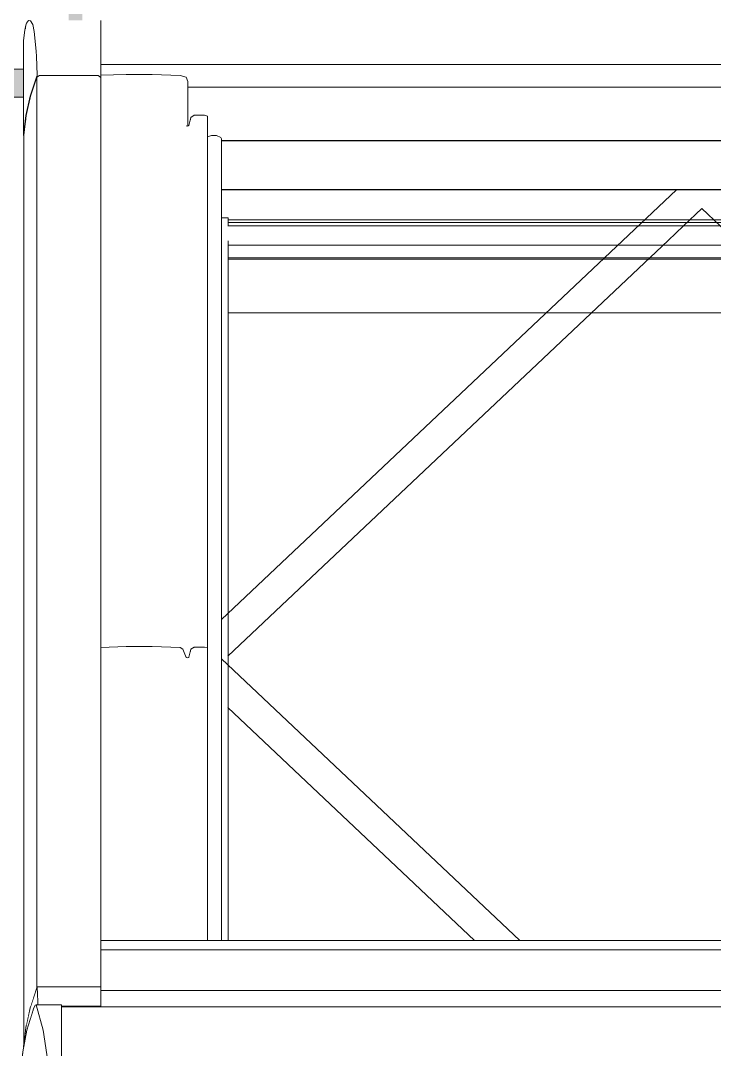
# Model space of a CAD drawing. Header units: metres. Extents: x -208 to 1512, y -277 to 123.
# Drawn here: x 829.926 to 830.362, y -3.63 to -2.984 of the extents above; entities that cross this region are included whole.
import ezdxf

# ---------------------------------------------------------------- set-up
doc = ezdxf.new("R2010")
doc.units = ezdxf.units.M
doc.header["$MEASUREMENT"] = 0
doc.linetypes.add('Wipeout_Contour', pattern=[1, 0, -1])
doc.layers.add('325 Dachfenster', color=7, linetype='Continuous')
doc.layers.add('918 Lageplan Beschriftung.x', color=7, linetype='Continuous')

# ---------------------------------------------------------------- blocks, each defined once
blk = doc.blocks.new('VELUX SlopeRoofBundle[41]_5', base_point=(825.25728, 0))
at = {"color": 254, "linetype": 'Wipeout_Contour', "lineweight": 0, "ltscale": 6642.876254}
blk.add_wipeout([(829.96487, -2.95926), (829.96525, -2.98422), (829.97693, -2.98422), (829.97693, -3.01187), (830.73133, -3.01187), (830.73133, -2.98422), (830.74301, -2.98422), (830.74339, -2.95926)], dxfattribs=at).dxf.layer = '325 Dachfenster'
at = {"color": 254, "linetype": 'Wipeout_Contour', "lineweight": 0, "ltscale": 3319.707642}
blk.add_wipeout([(829.92843, -3.01484), (829.91413, -3.01484), (829.91413, -3.01541), (829.92843, -3.01541)], dxfattribs=at).dxf.layer = '325 Dachfenster'
at = {"color": 254, "linetype": 'Wipeout_Contour', "lineweight": 0, "ltscale": 4978.605594}
blk.add_wipeout([(829.92843, -3.03252), (829.91413, -3.03252), (829.91413, -3.06787), (829.92863, -3.06787), (829.92863, -3.05641), (829.92843, -3.05626)], dxfattribs=at).dxf.layer = '325 Dachfenster'
at = {"color": 254, "linetype": 'Wipeout_Contour', "lineweight": 0, "ltscale": 6638.864115}
blk.add_wipeout([(830.05223, -3.05769), (830.05223, -3.56164), (830.05273, -3.56164), (830.05273, -3.0818), (830.05263, -3.08153), (830.05263, -3.05967), (830.05273, -3.05967), (830.05273, -3.05854)], dxfattribs=at).dxf.layer = '325 Dachfenster'
at = {"color": 254, "linetype": 'Wipeout_Contour', "lineweight": 0, "ltscale": 3319.709035}
blk.add_wipeout([(829.92863, -3.07367), (829.91413, -3.07367), (829.91413, -3.0917), (829.92863, -3.0917)], dxfattribs=at).dxf.layer = '325 Dachfenster'
at = {"color": 254, "linetype": 'Wipeout_Contour', "lineweight": 0, "ltscale": 3319.969172}
blk.add_wipeout([(829.97693, -3.37775), (829.97693, -3.56164), (829.99283, -3.56164), (829.99283, -3.37723)], dxfattribs=at).dxf.layer = '325 Dachfenster'
at = {"color": 254, "linetype": 'Wipeout_Contour', "lineweight": 0, "ltscale": 3320.139789}
blk.add_wipeout([(830.02663, -3.56164), (830.02843, -3.56164), (830.02843, -3.37886), (830.02663, -3.3778)], dxfattribs=at).dxf.layer = '325 Dachfenster'
at = {"color": 254, "linetype": 'Wipeout_Contour', "lineweight": 0, "ltscale": 12449.766849}
blk.add_wipeout([(829.91413, -3.01484), (829.92843, -3.01484), (829.92843, -2.99685), (829.9292, -2.99035), (829.92973, -2.98718), (829.93013, -2.98607), (829.93143, -2.98422), (829.95676, -2.98422), (829.95613, -2.95926), (829.95213, -2.95926), (829.95213, -2.96046), (829.9265, -2.96046), (829.9265, -2.95834), (829.9265, -2.95558), (829.91413, -2.95558)], dxfattribs=at).dxf.layer = '325 Dachfenster'
at = {"color": 254, "linetype": 'Wipeout_Contour', "lineweight": 0, "ltscale": 3319.708858}
blk.add_wipeout([(829.92863, -3.06787), (829.91413, -3.06787), (829.91413, -3.07367), (829.92863, -3.07367)], dxfattribs=at).dxf.layer = '325 Dachfenster'
at = {"color": 254, "linetype": 'Wipeout_Contour', "lineweight": 0, "ltscale": 8296.855886}
blk.add_wipeout([(829.91413, -3.70979), (829.92651, -3.70979), (829.92653, -3.66149), (829.92653, -3.64552), (829.92783, -3.63161), (829.92843, -3.62846), (829.92843, -3.62845), (829.92863, -3.62657), (829.92863, -3.0917), (829.91413, -3.0917)], dxfattribs=at).dxf.layer = '325 Dachfenster'
at = {"color": 254, "linetype": 'Wipeout_Contour', "lineweight": 0, "ltscale": 3320.147495}
blk.add_wipeout([(830.02843, -3.56164), (830.03043, -3.56164), (830.03043, -3.38402), (830.02843, -3.37886)], dxfattribs=at).dxf.layer = '325 Dachfenster'
at = {"color": 254, "linetype": 'Wipeout_Contour', "lineweight": 0, "ltscale": 3320.100973}
blk.add_wipeout([(830.00903, -3.56164), (830.02663, -3.56164), (830.02663, -3.3778), (830.00903, -3.37723)], dxfattribs=at).dxf.layer = '325 Dachfenster'
at = {"color": 254, "linetype": 'Wipeout_Contour', "lineweight": 0, "ltscale": 3320.153019}
blk.add_wipeout([(830.03043, -3.56164), (830.03123, -3.56164), (830.03123, -3.38423), (830.03043, -3.38402)], dxfattribs=at).dxf.layer = '325 Dachfenster'
at = {"color": 254, "linetype": 'Wipeout_Contour', "lineweight": 0, "ltscale": 4149.452786}
blk.add_wipeout([(829.92783, -3.63161), (829.92783, -3.78697), (829.92975, -3.77738), (829.93043, -3.77361), (829.93043, -3.61796)], dxfattribs=at).dxf.layer = '325 Dachfenster'
at = {"color": 254, "linetype": 'Wipeout_Contour', "lineweight": 0, "ltscale": 3320.03336}
blk.add_wipeout([(829.99283, -3.56164), (830.00903, -3.56164), (830.00903, -3.37723), (829.99283, -3.37723)], dxfattribs=at).dxf.layer = '325 Dachfenster'
at = {"color": 254, "linetype": 'Wipeout_Contour', "lineweight": 0, "ltscale": 3320.15622}
blk.add_wipeout([(830.03123, -3.56164), (830.03203, -3.56164), (830.03203, -3.38395), (830.03123, -3.38423)], dxfattribs=at).dxf.layer = '325 Dachfenster'
at = {"color": 254, "linetype": 'Wipeout_Contour', "lineweight": 0, "ltscale": 4149.478869}
blk.add_wipeout([(829.93453, -3.60447), (829.93043, -3.61796), (829.93043, -3.77361), (829.93342, -3.76324), (829.93453, -3.75858)], dxfattribs=at).dxf.layer = '325 Dachfenster'
at = {"color": 254, "linetype": 'Wipeout_Contour', "lineweight": 0, "ltscale": 3320.160494}
blk.add_wipeout([(830.03203, -3.56164), (830.03333, -3.56164), (830.03333, -3.37879), (830.03203, -3.38395)], dxfattribs=at).dxf.layer = '325 Dachfenster'
at = {"color": 254, "linetype": 'Wipeout_Contour', "lineweight": 0, "ltscale": 9960.150622}
blk.add_wipeout([(829.93453, -3.75858), (829.9353, -3.75667), (829.93738, -3.74981), (829.9387, -3.74323), (829.94244, -3.71311), (829.94452, -3.68525), (829.94495, -3.65986), (829.94367, -3.63738), (829.94078, -3.618), (829.93628, -3.60202), (829.93564, -3.6023), (829.93453, -3.60447)], dxfattribs=at).dxf.layer = '325 Dachfenster'
at = {"color": 254, "linetype": 'Wipeout_Contour', "lineweight": 0, "ltscale": 3319.750354}
blk.add_wipeout([(829.92843, -3.62845), (829.92843, -3.62846), (829.92973, -3.62164), (829.92973, -3.6162)], dxfattribs=at).dxf.layer = '325 Dachfenster'
at = {"color": 254, "linetype": 'Wipeout_Contour', "lineweight": 0, "ltscale": 3320.184561}
blk.add_wipeout([(830.04203, -3.37752), (830.03543, -3.37752), (830.03543, -3.56164), (830.04203, -3.56164)], dxfattribs=at).dxf.layer = '325 Dachfenster'
at = {"color": 254, "linetype": 'Wipeout_Contour', "lineweight": 0, "ltscale": 3319.52924}
blk.add_wipeout([(829.93628, -3.60202), (829.94078, -3.618), (829.95213, -3.618), (829.95213, -3.60202)], dxfattribs=at).dxf.layer = '325 Dachfenster'
at = {"color": 254, "linetype": 'Wipeout_Contour', "lineweight": 0, "ltscale": 4149.93697}
blk.add_wipeout([(829.92973, -3.6162), (829.92973, -3.62164), (829.93043, -3.61796), (829.93243, -3.61138), (829.93243, -3.60403)], dxfattribs=at).dxf.layer = '325 Dachfenster'
at = {"color": 254, "linetype": 'Wipeout_Contour', "lineweight": 0, "ltscale": 3320.167191}
blk.add_wipeout([(830.03333, -3.56164), (830.03543, -3.56164), (830.03543, -3.37752), (830.03333, -3.37879)], dxfattribs=at).dxf.layer = '325 Dachfenster'
at = {"color": 254, "linetype": 'Wipeout_Contour', "lineweight": 0, "ltscale": 3320.201572}
blk.add_wipeout([(830.04203, -3.56164), (830.04393, -3.56164), (830.04393, -3.37801), (830.04203, -3.37752)], dxfattribs=at).dxf.layer = '325 Dachfenster'
at = {"color": 254, "linetype": 'Wipeout_Contour', "lineweight": 0, "ltscale": 5808.81376}
blk.add_wipeout([(829.93243, -3.61138), (829.93453, -3.60447), (829.93564, -3.6023), (829.93628, -3.60202), (829.93643, -3.60202), (829.93643, -3.59208), (829.93243, -3.60403)], dxfattribs=at).dxf.layer = '325 Dachfenster'
at = {"color": 254, "linetype": 'Wipeout_Contour', "lineweight": 0, "ltscale": 3319.890018}
blk.add_wipeout([(829.95213, -3.60294), (829.95213, -3.60322), (829.97693, -3.60322), (829.97693, -3.60294)], dxfattribs=at).dxf.layer = '325 Dachfenster'
at = {"color": 254, "linetype": 'Wipeout_Contour', "lineweight": 0, "ltscale": 3319.566466}
blk.add_wipeout([(829.94078, -3.618), (829.94367, -3.63738), (829.95213, -3.63738), (829.95213, -3.618)], dxfattribs=at).dxf.layer = '325 Dachfenster'
at = {"color": 254, "linetype": 'Wipeout_Contour', "lineweight": 0, "ltscale": 4149.338439}
blk.add_wipeout([(829.92863, -3.05626), (829.92863, -3.62657), (829.92973, -3.6162), (829.92993, -3.6153), (829.92993, -3.04401)], dxfattribs=at).dxf.layer = '325 Dachfenster'
at = {"color": 254, "linetype": 'Wipeout_Contour', "lineweight": 0, "ltscale": 3320.143284}
blk.add_wipeout([(830.02843, -3.04514), (830.02843, -3.37886), (830.03043, -3.38402), (830.03043, -3.0503)], dxfattribs=at).dxf.layer = '325 Dachfenster'
at = {"color": 254, "linetype": 'Wipeout_Contour', "lineweight": 0, "ltscale": 3320.207604}
blk.add_wipeout([(830.04393, -3.05731), (830.04393, -3.56164), (830.04633, -3.56164), (830.04633, -3.05649)], dxfattribs=at).dxf.layer = '325 Dachfenster'
at = {"color": 254, "linetype": 'Wipeout_Contour', "lineweight": 0, "ltscale": 4979.574877}
blk.add_wipeout([(829.93643, -3.59208), (829.93643, -3.60202), (829.93733, -3.60202), (829.93733, -3.59999), (829.93697, -3.59082), (829.93688, -3.5909)], dxfattribs=at).dxf.layer = '325 Dachfenster'
at = {"color": 254, "linetype": 'Wipeout_Contour', "lineweight": 0, "ltscale": 3321.448875}
blk.add_wipeout([(830.75613, -3.61935), (829.95213, -3.61935), (829.95213, -3.64056), (830.75613, -3.64056)], dxfattribs=at).dxf.layer = '325 Dachfenster'
at = {"layer": '325 Dachfenster', "linetype": 'Continuous', "lineweight": 0, "flags": 128}
blk.add_lwpolyline([(829.92843, -3.62845), (829.92843, -3.62846)], dxfattribs=at)
at = {"color": 254, "linetype": 'Wipeout_Contour', "lineweight": 0, "ltscale": 4149.269093}
blk.add_wipeout([(829.93263, -3.03184), (829.92993, -3.04401), (829.92993, -3.6153), (829.93243, -3.60403), (829.93263, -3.60344)], dxfattribs=at).dxf.layer = '325 Dachfenster'
at = {"color": 254, "linetype": 'Wipeout_Contour', "lineweight": 0, "ltscale": 3320.096839}
blk.add_wipeout([(830.02663, -3.04408), (830.00903, -3.04351), (830.00903, -3.37723), (830.02663, -3.3778)], dxfattribs=at).dxf.layer = '325 Dachfenster'
at = {"color": 254, "linetype": 'Wipeout_Contour', "lineweight": 0, "ltscale": 3320.218674}
blk.add_wipeout([(830.04633, -3.05649), (830.04633, -3.56164), (830.04943, -3.56164), (830.04943, -3.05656)], dxfattribs=at).dxf.layer = '325 Dachfenster'
at = {"color": 254, "linetype": 'Wipeout_Contour', "lineweight": 0, "ltscale": 3319.850769}
blk.add_wipeout([(829.97693, -3.59082), (829.93697, -3.59082), (829.93733, -3.59999), (829.97693, -3.59999)], dxfattribs=at).dxf.layer = '325 Dachfenster'
at = {"color": 254, "linetype": 'Wipeout_Contour', "lineweight": 0, "ltscale": 3320.13565}
blk.add_wipeout([(830.02843, -3.04514), (830.02663, -3.04408), (830.02663, -3.3778), (830.02843, -3.37886)], dxfattribs=at).dxf.layer = '325 Dachfenster'
at = {"color": 254, "linetype": 'Wipeout_Contour', "lineweight": 0, "ltscale": 3320.197177}
blk.add_wipeout([(830.04203, -3.04383), (830.04203, -3.37752), (830.04393, -3.37801), (830.04393, -3.04433)], dxfattribs=at).dxf.layer = '325 Dachfenster'
at = {"color": 254, "linetype": 'Wipeout_Contour', "lineweight": 0, "ltscale": 3320.230489}
blk.add_wipeout([(830.04943, -3.05656), (830.04943, -3.56164), (830.05223, -3.56164), (830.05223, -3.05769)], dxfattribs=at).dxf.layer = '325 Dachfenster'
at = {"color": 254, "linetype": 'Wipeout_Contour', "lineweight": 0, "ltscale": 4980.034508}
blk.add_wipeout([(829.93733, -3.60202), (829.95213, -3.60202), (829.95213, -3.60294), (829.97693, -3.60294), (829.97693, -3.59999), (829.93733, -3.59999)], dxfattribs=at).dxf.layer = '325 Dachfenster'
at = {"color": 254, "linetype": 'Wipeout_Contour', "lineweight": 0, "ltscale": 4149.262169}
blk.add_wipeout([(829.93263, -3.03184), (829.93263, -3.60344), (829.93643, -3.59208), (829.93663, -3.59156), (829.93663, -3.01989)], dxfattribs=at).dxf.layer = '325 Dachfenster'
at = {"color": 254, "linetype": 'Wipeout_Contour', "lineweight": 0, "ltscale": 3320.152142}
blk.add_wipeout([(830.03123, -3.05055), (830.03123, -3.38423), (830.03203, -3.38395), (830.03203, -3.05027)], dxfattribs=at).dxf.layer = '325 Dachfenster'
at = {"color": 254, "linetype": 'Wipeout_Contour', "lineweight": 0, "ltscale": 3321.439766}
blk.add_wipeout([(830.05263, -3.07049), (830.65563, -3.07049), (830.65563, -3.05988), (830.05263, -3.05988)], dxfattribs=at).dxf.layer = '325 Dachfenster'
at = {"color": 254, "linetype": 'Wipeout_Contour', "lineweight": 0, "ltscale": 3321.439945}
blk.add_wipeout([(830.05263, -3.07982), (830.65563, -3.07982), (830.65563, -3.0748), (830.05263, -3.0748)], dxfattribs=at).dxf.layer = '325 Dachfenster'
at = {"color": 254, "linetype": 'Wipeout_Contour', "lineweight": 0, "ltscale": 3321.440141}
blk.add_wipeout([(830.05273, -3.0905), (830.65553, -3.0905), (830.65553, -3.09043), (830.05273, -3.09043)], dxfattribs=at).dxf.layer = '325 Dachfenster'
at = {"color": 254, "linetype": 'Wipeout_Contour', "lineweight": 0, "ltscale": 3321.448311}
blk.add_wipeout([(829.97693, -3.59644), (829.97693, -3.59875), (830.73133, -3.59875), (830.73133, -3.59644)], dxfattribs=at).dxf.layer = '325 Dachfenster'
at = {"color": 254, "linetype": 'Wipeout_Contour', "lineweight": 0, "ltscale": 3321.44855}
blk.add_wipeout([(829.95213, -3.60322), (829.95213, -3.61935), (830.75613, -3.61935), (830.75613, -3.60322)], dxfattribs=at).dxf.layer = '325 Dachfenster'
at = {"layer": '325 Dachfenster', "linetype": 'Continuous', "lineweight": 0, "flags": 128}
for points in [[(829.93628, -3.60202), (829.94078, -3.618), (829.94367, -3.63738), (829.94495, -3.65986), (829.94452, -3.68525), (829.94244, -3.71311), (829.9387, -3.74323), (829.93738, -3.74981), (829.9353, -3.75667), (829.93453, -3.75858), (829.93342, -3.76324), (829.93043, -3.77361), (829.92975, -3.77738), (829.92783, -3.78697), (829.92748, -3.79054), (829.92653, -3.79916), (829.92653, -3.80235), (829.92652, -3.81267), (829.92651, -3.82144), (829.9265, -3.82879)], [(829.93564, -3.6023), (829.93453, -3.60447), (829.93043, -3.61796), (829.92783, -3.63161), (829.92653, -3.64552), (829.92653, -3.64685)], [(829.93564, -3.6023), (829.93628, -3.60202)], [(829.93628, -3.60202), (829.95213, -3.60202)], [(829.95213, -3.82879), (829.95213, -3.82144), (829.95213, -3.81267), (829.95213, -3.80235), (829.95213, -3.79054), (829.95213, -3.77738), (829.95213, -3.76324), (829.95213, -3.75667), (829.95213, -3.74981), (829.95213, -3.74323), (829.95213, -3.71311), (829.95213, -3.68525), (829.95213, -3.65986), (829.95213, -3.63738), (829.95213, -3.618), (829.95213, -3.60202)]]:
    blk.add_lwpolyline(points, dxfattribs=at)
at = {"color": 254, "linetype": 'Wipeout_Contour', "lineweight": 0, "ltscale": 4149.581348}
blk.add_wipeout([(829.9292, -2.99035), (829.92843, -2.99685), (829.92843, -3.05626), (829.92973, -3.04401), (829.92973, -2.98718)], dxfattribs=at).dxf.layer = '325 Dachfenster'
at = {"color": 254, "linetype": 'Wipeout_Contour', "lineweight": 0, "ltscale": 4980.346435}
blk.add_wipeout([(829.93663, -3.01989), (829.93663, -3.59156), (829.93688, -3.5909), (829.93697, -3.59082), (829.93843, -3.59082), (829.93843, -3.01893)], dxfattribs=at).dxf.layer = '325 Dachfenster'
at = {"color": 254, "linetype": 'Wipeout_Contour', "lineweight": 0, "ltscale": 4980.967943}
blk.add_wipeout([(830.03043, -3.38402), (830.03123, -3.38423), (830.03123, -3.05055), (830.03053, -3.05036), (830.03053, -3.05033), (830.03043, -3.0503)], dxfattribs=at).dxf.layer = '325 Dachfenster'
at = {"color": 254, "linetype": 'Wipeout_Contour', "lineweight": 0, "ltscale": 3321.439876}
blk.add_wipeout([(830.05263, -3.0748), (830.65563, -3.0748), (830.65563, -3.07049), (830.05263, -3.07049)], dxfattribs=at).dxf.layer = '325 Dachfenster'
at = {"color": 254, "linetype": 'Wipeout_Contour', "lineweight": 0, "ltscale": 6642.879691}
blk.add_wipeout([(830.05263, -3.08067), (830.05263, -3.08153), (830.05273, -3.0818), (830.05273, -3.08258), (830.65553, -3.08258), (830.65553, -3.0818), (830.65563, -3.08153), (830.65563, -3.08067)], dxfattribs=at).dxf.layer = '325 Dachfenster'
at = {"color": 254, "linetype": 'Wipeout_Contour', "lineweight": 0, "ltscale": 3321.448394}
blk.add_wipeout([(829.97693, -3.6015), (829.97693, -3.60322), (830.73133, -3.60322), (830.73133, -3.6015)], dxfattribs=at).dxf.layer = '325 Dachfenster'
at = {"layer": '325 Dachfenster', "linetype": 'Continuous', "lineweight": 0, "flags": 128}
blk.add_lwpolyline([(830.02843, -3.37886), (830.02663, -3.3778)], dxfattribs=at)
at = {"color": 254, "linetype": 'Wipeout_Contour', "lineweight": 0, "ltscale": 4979.839462}
blk.add_wipeout([(829.92973, -2.98718), (829.92973, -3.04401), (829.93243, -3.03184), (829.93243, -2.98451), (829.93143, -2.98422), (829.93013, -2.98607)], dxfattribs=at).dxf.layer = '325 Dachfenster'
at = {"color": 254, "linetype": 'Wipeout_Contour', "lineweight": 0, "ltscale": 3319.854454}
blk.add_wipeout([(829.93843, -3.01893), (829.93843, -3.59082), (829.97523, -3.59082), (829.97523, -3.01893)], dxfattribs=at).dxf.layer = '325 Dachfenster'
at = {"color": 254, "linetype": 'Wipeout_Contour', "lineweight": 0, "ltscale": 3320.156321}
blk.add_wipeout([(830.03203, -3.05027), (830.03203, -3.38395), (830.03333, -3.37879), (830.03333, -3.04511)], dxfattribs=at).dxf.layer = '325 Dachfenster'
at = {"color": 254, "linetype": 'Wipeout_Contour', "lineweight": 0, "ltscale": 3321.440031}
blk.add_wipeout([(830.05273, -3.08258), (830.05273, -3.08364), (830.65553, -3.08364), (830.65553, -3.08258)], dxfattribs=at).dxf.layer = '325 Dachfenster'
at = {"color": 254, "linetype": 'Wipeout_Contour', "lineweight": 0, "ltscale": 3321.448355}
blk.add_wipeout([(829.97693, -3.6015), (830.73133, -3.6015), (830.73133, -3.59875), (829.97693, -3.59875)], dxfattribs=at).dxf.layer = '325 Dachfenster'
at = {"layer": '325 Dachfenster', "linetype": 'Continuous', "lineweight": 0, "flags": 128}
for points in [[(829.92843, -3.01484), (829.91413, -3.01484), (829.89983, -3.01484)], [(830.03123, -3.38423), (830.03043, -3.38402)], [(830.03203, -3.38395), (830.03123, -3.38423)], [(829.92843, -3.62845), (829.92973, -3.6162), (829.93243, -3.60403), (829.93643, -3.59208), (829.93688, -3.5909)], [(829.93688, -3.5909), (829.93697, -3.59082)], [(829.93697, -3.59082), (829.93733, -3.59999), (829.93733, -3.60202)], [(829.95213, -3.60294), (829.97693, -3.60294)], [(829.95213, -3.60322), (830.75613, -3.60322)], [(829.97693, -3.60294), (829.97693, -3.60322)]]:
    blk.add_lwpolyline(points, dxfattribs=at)
at = {"color": 254, "linetype": 'Wipeout_Contour', "lineweight": 0, "ltscale": 3319.938636}
blk.add_wipeout([(829.93643, -3.01989), (829.93685, -3.01879), (829.93694, -3.01836), (829.93643, -3.00685)], dxfattribs=at).dxf.layer = '325 Dachfenster'
at = {"color": 254, "linetype": 'Wipeout_Contour', "lineweight": 0, "ltscale": 3319.93147}
blk.add_wipeout([(829.97523, -3.01893), (829.97523, -3.59082), (829.97693, -3.59082), (829.97693, -3.02019)], dxfattribs=at).dxf.layer = '325 Dachfenster'
at = {"color": 254, "linetype": 'Wipeout_Contour', "lineweight": 0, "ltscale": 3320.163086}
blk.add_wipeout([(830.03333, -3.04511), (830.03333, -3.37879), (830.03543, -3.37752), (830.03543, -3.04383)], dxfattribs=at).dxf.layer = '325 Dachfenster'
at = {"color": 254, "linetype": 'Wipeout_Contour', "lineweight": 0, "ltscale": 3321.439989}
blk.add_wipeout([(830.05263, -3.08067), (830.65563, -3.08067), (830.65563, -3.07982), (830.05263, -3.07982)], dxfattribs=at).dxf.layer = '325 Dachfenster'
at = {"color": 254, "linetype": 'Wipeout_Contour', "lineweight": 0, "ltscale": 3321.448274}
blk.add_wipeout([(830.73133, -3.59448), (829.97693, -3.59448), (829.97693, -3.59644), (830.73133, -3.59644)], dxfattribs=at).dxf.layer = '325 Dachfenster'
at = {"layer": '325 Dachfenster', "linetype": 'Continuous', "lineweight": 0, "flags": 128}
blk.add_lwpolyline([(830.03043, -3.38402), (830.02843, -3.37886)], dxfattribs=at)
at = {"color": 254, "linetype": 'Wipeout_Contour', "lineweight": 0, "ltscale": 6639.380049}
blk.add_wipeout([(829.93243, -2.98451), (829.93243, -3.03184), (829.93643, -3.01989), (829.93643, -3.00685), (829.93631, -3.00365), (829.9351, -2.99113), (829.93414, -2.98692), (829.93273, -2.98457)], dxfattribs=at).dxf.layer = '325 Dachfenster'
at = {"color": 254, "linetype": 'Wipeout_Contour', "lineweight": 0, "ltscale": 3319.809774}
blk.add_wipeout([(830.03043, -3.01983), (830.02843, -3.04514), (830.03043, -3.05023), (830.03143, -3.02258)], dxfattribs=at).dxf.layer = '325 Dachfenster'
at = {"color": 254, "linetype": 'Wipeout_Contour', "lineweight": 0, "ltscale": 3319.96504}
blk.add_wipeout([(829.97693, -3.04403), (829.97693, -3.37775), (829.99283, -3.37723), (829.99283, -3.04351)], dxfattribs=at).dxf.layer = '325 Dachfenster'
at = {"color": 254, "linetype": 'Wipeout_Contour', "lineweight": 0, "ltscale": 3320.180513}
blk.add_wipeout([(830.03543, -3.04383), (830.03543, -3.37752), (830.04203, -3.37752), (830.04203, -3.04383)], dxfattribs=at).dxf.layer = '325 Dachfenster'
at = {"color": 254, "linetype": 'Wipeout_Contour', "lineweight": 0, "ltscale": 3321.440044}
blk.add_wipeout([(830.05273, -3.08364), (830.05273, -3.08428), (830.65553, -3.08428), (830.65553, -3.08364)], dxfattribs=at).dxf.layer = '325 Dachfenster'
at = {"color": 254, "linetype": 'Wipeout_Contour', "lineweight": 0, "ltscale": 3321.447743}
blk.add_wipeout([(829.97693, -3.56751), (830.73133, -3.56751), (830.73133, -3.56177), (829.97693, -3.56177)], dxfattribs=at).dxf.layer = '325 Dachfenster'
at = {"color": 254, "linetype": 'Wipeout_Contour', "lineweight": 0, "ltscale": 3321.448244}
blk.add_wipeout([(829.97693, -3.59448), (830.73133, -3.59448), (830.73133, -3.59296), (829.97693, -3.59296)], dxfattribs=at).dxf.layer = '325 Dachfenster'
at = {"layer": '325 Dachfenster', "linetype": 'Continuous', "lineweight": 0, "flags": 128}
for points in [[(830.03333, -3.37879), (830.03203, -3.38395)], [(830.03543, -3.37752), (830.03333, -3.37879)], [(830.04393, -3.37801), (830.04203, -3.37752), (830.03543, -3.37752)]]:
    blk.add_lwpolyline(points, dxfattribs=at)
at = {"color": 254, "linetype": 'Wipeout_Contour', "lineweight": 0, "ltscale": 3319.810978}
blk.add_wipeout([(829.97693, -2.98457), (829.93273, -2.98457), (829.93414, -2.98692), (829.97693, -2.98692)], dxfattribs=at).dxf.layer = '325 Dachfenster'
at = {"color": 254, "linetype": 'Wipeout_Contour', "lineweight": 0, "ltscale": 5810.73697}
blk.add_wipeout([(830.03143, -3.02258), (830.03043, -3.05023), (830.03046, -3.05031), (830.03053, -3.05033), (830.03053, -3.05036), (830.03123, -3.05055), (830.03143, -3.05048)], dxfattribs=at).dxf.layer = '325 Dachfenster'
at = {"color": 254, "linetype": 'Wipeout_Contour', "lineweight": 0, "ltscale": 3320.029238}
blk.add_wipeout([(829.99283, -3.04351), (829.99283, -3.37723), (830.00903, -3.37723), (830.00903, -3.04351)], dxfattribs=at).dxf.layer = '325 Dachfenster'
at = {"color": 254, "linetype": 'Wipeout_Contour', "lineweight": 0, "ltscale": 11625.043386}
blk.add_wipeout([(830.66433, -3.05274), (830.04393, -3.05274), (830.04393, -3.05731), (830.04633, -3.05649), (830.04943, -3.05656), (830.05223, -3.05769), (830.05273, -3.05854), (830.05273, -3.05967), (830.65553, -3.05967), (830.65553, -3.05854), (830.65603, -3.05769), (830.65883, -3.05656), (830.66193, -3.05649), (830.66433, -3.05731)], dxfattribs=at).dxf.layer = '325 Dachfenster'
at = {"color": 254, "linetype": 'Wipeout_Contour', "lineweight": 0, "ltscale": 3321.4401}
blk.add_wipeout([(830.05273, -3.09043), (830.65553, -3.09043), (830.65553, -3.08499), (830.05273, -3.08499)], dxfattribs=at).dxf.layer = '325 Dachfenster'
at = {"color": 254, "linetype": 'Wipeout_Contour', "lineweight": 0, "ltscale": 3321.447692}
blk.add_wipeout([(829.97693, -3.56177), (830.73133, -3.56177), (830.73133, -3.56164), (829.97693, -3.56164)], dxfattribs=at).dxf.layer = '325 Dachfenster'
at = {"color": 254, "linetype": 'Wipeout_Contour', "lineweight": 0, "ltscale": 3321.447805}
blk.add_wipeout([(829.97693, -3.56903), (830.73133, -3.56903), (830.73133, -3.56751), (829.97693, -3.56751)], dxfattribs=at).dxf.layer = '325 Dachfenster'
at = {"layer": '325 Dachfenster', "linetype": 'Continuous', "lineweight": 0, "flags": 128}
for points in [[(830.04633, -3.05649), (830.04393, -3.05731)], [(830.02663, -3.3778), (830.00903, -3.37723), (829.99283, -3.37723), (829.97693, -3.37775)]]:
    blk.add_lwpolyline(points, dxfattribs=at)
at = {"color": 254, "linetype": 'Wipeout_Contour', "lineweight": 0, "ltscale": 3319.962249}
blk.add_wipeout([(829.97693, -3.01871), (829.97693, -3.04403), (829.99283, -3.04351), (829.99283, -3.0182)], dxfattribs=at).dxf.layer = '325 Dachfenster'
at = {"color": 254, "linetype": 'Wipeout_Contour', "lineweight": 0, "ltscale": 3321.439686}
blk.add_wipeout([(830.05263, -3.05988), (830.65563, -3.05988), (830.65563, -3.05967), (830.05263, -3.05967)], dxfattribs=at).dxf.layer = '325 Dachfenster'
at = {"color": 254, "linetype": 'Wipeout_Contour', "lineweight": 0, "ltscale": 3321.440054}
blk.add_wipeout([(830.05273, -3.08499), (830.65553, -3.08499), (830.65553, -3.08428), (830.05273, -3.08428)], dxfattribs=at).dxf.layer = '325 Dachfenster'
at = {"color": 254, "linetype": 'Wipeout_Contour', "lineweight": 0, "ltscale": 6642.889772}
blk.add_wipeout([(830.05273, -3.36016), (830.05273, -3.3849), (830.23987, -3.56164), (830.46839, -3.56164), (830.65553, -3.3849), (830.65553, -3.36016), (830.37001, -3.0905), (830.33826, -3.0905)], dxfattribs=at).dxf.layer = '325 Dachfenster'
at = {"color": 254, "linetype": 'Wipeout_Contour', "lineweight": 0, "ltscale": 3321.447872}
blk.add_wipeout([(830.73133, -3.57098), (829.97693, -3.57098), (829.97693, -3.57329), (830.73133, -3.57329)], dxfattribs=at).dxf.layer = '325 Dachfenster'
at = {"layer": '325 Dachfenster', "linetype": 'Continuous', "lineweight": 0, "flags": 128}
for points in [[(830.04943, -3.05656), (830.04633, -3.05649)], [(830.05223, -3.05769), (830.04943, -3.05656)], [(830.05273, -3.05854), (830.05223, -3.05769)], [(830.05263, -3.05967), (830.05263, -3.05988)], [(830.05263, -3.05967), (830.65563, -3.05967)], [(830.05263, -3.05988), (830.05263, -3.07049), (830.05263, -3.0748), (830.05263, -3.07982), (830.05263, -3.08067), (830.05263, -3.08153)], [(830.05273, -3.05854), (830.05273, -3.05967)], [(830.35413, -3.10238), (830.36559, -3.1132), (830.37532, -3.12239), (830.65157, -3.38328)]]:
    blk.add_lwpolyline(points, dxfattribs=at)
at = {"color": 254, "linetype": 'Wipeout_Contour', "lineweight": 0, "ltscale": 3320.02647}
blk.add_wipeout([(829.99283, -3.0182), (829.99283, -3.04351), (830.00903, -3.04351), (830.00903, -3.0182)], dxfattribs=at).dxf.layer = '325 Dachfenster'
at = {"color": 254, "linetype": 'Wipeout_Contour', "lineweight": 0, "ltscale": 2490.960456}
blk.add_wipeout([(830.05273, -3.0905), (830.05273, -3.36016), (830.33826, -3.0905)], dxfattribs=at).dxf.layer = '325 Dachfenster'
at = {"color": 254, "linetype": 'Wipeout_Contour', "lineweight": 0, "ltscale": 2490.870009}
blk.add_wipeout([(830.05273, -3.56164), (830.23987, -3.56164), (830.05273, -3.3849)], dxfattribs=at).dxf.layer = '325 Dachfenster'
at = {"color": 254, "linetype": 'Wipeout_Contour', "lineweight": 0, "ltscale": 3321.447835}
blk.add_wipeout([(829.97693, -3.57098), (830.73133, -3.57098), (830.73133, -3.56903), (829.97693, -3.56903)], dxfattribs=at).dxf.layer = '325 Dachfenster'
at = {"color": 254, "linetype": 'Wipeout_Contour', "lineweight": 0, "ltscale": 3321.447965}
blk.add_wipeout([(830.73133, -3.57605), (829.97693, -3.57605), (829.97693, -3.5791), (830.73133, -3.5791)], dxfattribs=at).dxf.layer = '325 Dachfenster'
at = {"layer": '325 Dachfenster', "linetype": 'Continuous', "lineweight": 0, "flags": 128}
for points in [[(830.05273, -3.0818), (830.05273, -3.56164)], [(830.05273, -3.09043), (830.65553, -3.09043)], [(830.33826, -3.0905), (830.05273, -3.36016)], [(830.05273, -3.0905), (830.65553, -3.0905)], [(830.35413, -3.10238), (830.34268, -3.1132), (830.33294, -3.12239), (830.0567, -3.38328)], [(830.05273, -3.10825), (830.05663, -3.10825)], [(830.05663, -3.10825), (830.05683, -3.10846)], [(830.05683, -3.10846), (830.05683, -3.1132)], [(830.05683, -3.10931), (830.65143, -3.10931)], [(830.05683, -3.11101), (830.65143, -3.11101)], [(830.0567, -3.1132), (830.65157, -3.1132)], [(830.05683, -3.12267), (830.05683, -3.56164)], [(830.05683, -3.12522), (830.65143, -3.12522)], [(830.05683, -3.13335), (830.65143, -3.13335)], [(830.05683, -3.13413), (830.65143, -3.13413)], [(830.05683, -3.16786), (830.65143, -3.16786)], [(830.23987, -3.56164), (830.05273, -3.3849)], [(830.21142, -3.56164), (830.0567, -3.41552)], [(830.73133, -3.56164), (829.97693, -3.56164)], [(830.73133, -3.56751), (829.97693, -3.56751)]]:
    blk.add_lwpolyline(points, dxfattribs=at)
at = {"color": 254, "linetype": 'Wipeout_Contour', "lineweight": 0, "ltscale": 3320.094048}
blk.add_wipeout([(830.02663, -3.01876), (830.00903, -3.0182), (830.00903, -3.04351), (830.02663, -3.04408)], dxfattribs=at).dxf.layer = '325 Dachfenster'
at = {"color": 254, "linetype": 'Wipeout_Contour', "lineweight": 0, "ltscale": 3321.447915}
blk.add_wipeout([(829.97693, -3.57605), (830.73133, -3.57605), (830.73133, -3.57329), (829.97693, -3.57329)], dxfattribs=at).dxf.layer = '325 Dachfenster'
at = {"color": 254, "linetype": 'Wipeout_Contour', "lineweight": 0, "ltscale": 2490.599006}
blk.add_wipeout([(830.02663, -3.04408), (830.03043, -3.01983), (830.02663, -3.01876)], dxfattribs=at).dxf.layer = '325 Dachfenster'
at = {"color": 254, "linetype": 'Wipeout_Contour', "lineweight": 0, "ltscale": 3321.448022}
blk.add_wipeout([(829.97693, -3.58259), (830.73133, -3.58259), (830.73133, -3.5791), (829.97693, -3.5791)], dxfattribs=at).dxf.layer = '325 Dachfenster'
at = {"color": 254, "linetype": 'Wipeout_Contour', "lineweight": 0, "ltscale": 2490.130567}
blk.add_wipeout([(830.02663, -3.04408), (830.02843, -3.04514), (830.03043, -3.01983)], dxfattribs=at).dxf.layer = '325 Dachfenster'
at = {"color": 254, "linetype": 'Wipeout_Contour', "lineweight": 0, "ltscale": 3321.448084}
blk.add_wipeout([(830.73133, -3.58259), (829.97693, -3.58259), (829.97693, -3.58631), (830.73133, -3.58631)], dxfattribs=at).dxf.layer = '325 Dachfenster'
at = {"color": 254, "linetype": 'Wipeout_Contour', "lineweight": 0, "ltscale": 3321.439282}
blk.add_wipeout([(830.03143, -3.03818), (830.67683, -3.03818), (830.67683, -3.02622), (830.03143, -3.02622)], dxfattribs=at).dxf.layer = '325 Dachfenster'
at = {"color": 254, "linetype": 'Wipeout_Contour', "lineweight": 0, "ltscale": 3319.17434}
blk.add_wipeout([(830.02843, -3.04514), (830.03043, -3.0503), (830.03046, -3.05031), (830.03043, -3.05023)], dxfattribs=at).dxf.layer = '325 Dachfenster'
at = {"color": 254, "linetype": 'Wipeout_Contour', "lineweight": 0, "ltscale": 3321.44815}
blk.add_wipeout([(829.97693, -3.58631), (829.97693, -3.5902), (830.73133, -3.5902), (830.73133, -3.58631)], dxfattribs=at).dxf.layer = '325 Dachfenster'
at = {"color": 254, "linetype": 'Wipeout_Contour', "lineweight": 0, "ltscale": 3321.439194}
blk.add_wipeout([(830.03143, -3.02615), (830.03143, -3.02622), (830.67683, -3.02622), (830.67683, -3.02615)], dxfattribs=at).dxf.layer = '325 Dachfenster'
at = {"color": 254, "linetype": 'Wipeout_Contour', "lineweight": 0, "ltscale": 13285.759009}
blk.add_wipeout([(830.03143, -3.03818), (830.03143, -3.05048), (830.03203, -3.05027), (830.03333, -3.04511), (830.03543, -3.04383), (830.04203, -3.04383), (830.04393, -3.04433), (830.04393, -3.05274), (830.66433, -3.05274), (830.66433, -3.04433), (830.66623, -3.04383), (830.67283, -3.04383), (830.67493, -3.0451), (830.67623, -3.05027), (830.67683, -3.05048), (830.67683, -3.03818)], dxfattribs=at).dxf.layer = '325 Dachfenster'
at = {"color": 254, "linetype": 'Wipeout_Contour', "lineweight": 0, "ltscale": 3321.448198}
blk.add_wipeout([(829.97693, -3.59078), (829.97693, -3.59128), (830.73133, -3.59128), (830.73133, -3.59078)], dxfattribs=at).dxf.layer = '325 Dachfenster'
at = {"layer": '325 Dachfenster', "linetype": 'Continuous', "lineweight": 0, "flags": 128}
for points in [[(830.03203, -3.05027), (830.03333, -3.04511)], [(830.03333, -3.04511), (830.03543, -3.04383)], [(830.03543, -3.04383), (830.04203, -3.04383), (830.04393, -3.04433)], [(830.04393, -3.04433), (830.04393, -3.37801), (830.04393, -3.56164)], [(830.03046, -3.05031), (830.03043, -3.05023)], [(830.03053, -3.05033), (830.03053, -3.05036)], [(830.03053, -3.05036), (830.03123, -3.05055)], [(830.03123, -3.05055), (830.03203, -3.05027)]]:
    blk.add_lwpolyline(points, dxfattribs=at)
at = {"color": 254, "linetype": 'Wipeout_Contour', "lineweight": 0, "ltscale": 13285.755787}
blk.add_wipeout([(829.97693, -3.01187), (829.97693, -3.01871), (829.99283, -3.0182), (830.00903, -3.0182), (830.02663, -3.01876), (830.03043, -3.01983), (830.03143, -3.02258), (830.03143, -3.02615), (830.67683, -3.02615), (830.67683, -3.02258), (830.67783, -3.01983), (830.68163, -3.01876), (830.69923, -3.0182), (830.71543, -3.0182), (830.73133, -3.01871), (830.73133, -3.01187)], dxfattribs=at).dxf.layer = '325 Dachfenster'
at = {"color": 254, "linetype": 'Wipeout_Contour', "lineweight": 0, "ltscale": 3321.448223}
blk.add_wipeout([(830.73133, -3.59202), (829.97693, -3.59202), (829.97693, -3.59296), (830.73133, -3.59296)], dxfattribs=at).dxf.layer = '325 Dachfenster'
at = {"layer": '325 Dachfenster', "linetype": 'Continuous', "lineweight": 0, "flags": 128}
for points in [[(830.03143, -3.02258), (830.03043, -3.01983)], [(830.03143, -3.05048), (830.03143, -3.02258)], [(830.03143, -3.02615), (830.67683, -3.02615)]]:
    blk.add_lwpolyline(points, dxfattribs=at)
at = {"color": 254, "linetype": 'Wipeout_Contour', "lineweight": 0, "ltscale": 4150.271925}
blk.add_wipeout([(829.93631, -3.00365), (829.93643, -3.00685), (829.93694, -3.01836), (829.97693, -3.01836), (829.97693, -3.00365)], dxfattribs=at).dxf.layer = '325 Dachfenster'
at = {"color": 254, "linetype": 'Wipeout_Contour', "lineweight": 0, "ltscale": 3321.448212}
blk.add_wipeout([(829.97693, -3.59202), (830.73133, -3.59202), (830.73133, -3.59169), (829.97693, -3.59169)], dxfattribs=at).dxf.layer = '325 Dachfenster'
at = {"layer": '325 Dachfenster', "linetype": 'Continuous', "lineweight": 0, "flags": 128}
blk.add_lwpolyline([(829.97693, -3.01187), (830.73133, -3.01187)], dxfattribs=at)
at = {"color": 254, "linetype": 'Wipeout_Contour', "lineweight": 0, "ltscale": 3319.818606}
blk.add_wipeout([(829.97693, -2.99113), (829.9351, -2.99113), (829.93631, -3.00365), (829.97693, -3.00365)], dxfattribs=at).dxf.layer = '325 Dachfenster'
at = {"color": 254, "linetype": 'Wipeout_Contour', "lineweight": 0, "ltscale": 11622.346334}
blk.add_wipeout([(829.92973, -3.04401), (829.92843, -3.05626), (829.92863, -3.05641), (829.92863, -3.05626), (829.92993, -3.04401), (829.93263, -3.03184), (829.93663, -3.01989), (829.93843, -3.01893), (829.97523, -3.01893), (829.97693, -3.02019), (829.97693, -3.01879), (829.93685, -3.01879), (829.93643, -3.01989), (829.93243, -3.03184)], dxfattribs=at).dxf.layer = '325 Dachfenster'
at = {"color": 254, "linetype": 'Wipeout_Contour', "lineweight": 0, "ltscale": 3321.448205}
blk.add_wipeout([(829.97693, -3.59169), (830.73133, -3.59169), (830.73133, -3.59128), (829.97693, -3.59128)], dxfattribs=at).dxf.layer = '325 Dachfenster'
at = {"layer": '325 Dachfenster', "linetype": 'Continuous', "lineweight": 0, "flags": 128}
for points in [[(829.92843, -2.99685), (829.92843, -3.05626)], [(829.92843, -3.03252), (829.91413, -3.03252), (829.89983, -3.03252)], [(829.92843, -3.05626), (829.92863, -3.05641)], [(829.92863, -3.05626), (829.92863, -3.62657)]]:
    blk.add_lwpolyline(points, dxfattribs=at)
at = {"color": 254, "linetype": 'Wipeout_Contour', "lineweight": 0, "ltscale": 3319.822733}
blk.add_wipeout([(829.97693, -2.98692), (829.93414, -2.98692), (829.9351, -2.99113), (829.97693, -2.99113)], dxfattribs=at).dxf.layer = '325 Dachfenster'
at = {"color": 254, "linetype": 'Wipeout_Contour', "lineweight": 0, "ltscale": 3319.848114}
blk.add_wipeout([(829.93694, -3.01836), (829.93685, -3.01879), (829.97693, -3.01879), (829.97693, -3.01836)], dxfattribs=at).dxf.layer = '325 Dachfenster'
at = {"color": 254, "linetype": 'Wipeout_Contour', "lineweight": 0, "ltscale": 3321.448191}
blk.add_wipeout([(829.97693, -3.59071), (830.73133, -3.59071), (830.73133, -3.59055), (829.97693, -3.59055)], dxfattribs=at).dxf.layer = '325 Dachfenster'
at = {"layer": '325 Dachfenster', "linetype": 'Continuous', "lineweight": 0, "flags": 128}
for points in [[(829.93685, -3.01879), (829.93643, -3.01989), (829.93243, -3.03184), (829.92973, -3.04401), (829.92843, -3.05626)], [(829.92863, -3.05626), (829.92993, -3.04401), (829.93263, -3.03184), (829.93663, -3.01989)], [(829.93663, -3.01989), (829.93843, -3.01893)], [(829.93663, -3.01989), (829.93663, -3.59156)], [(829.93685, -3.01879), (829.93694, -3.01836)], [(829.93843, -3.01893), (829.97523, -3.01893)], [(829.97523, -3.01893), (829.97693, -3.02019)], [(830.03043, -3.01983), (830.02663, -3.01876), (830.00903, -3.0182), (829.99283, -3.0182), (829.97693, -3.01871)], [(829.97693, -3.01879), (829.97693, -3.01836)], [(829.97693, -3.02019), (829.97693, -3.01879)]]:
    blk.add_lwpolyline(points, dxfattribs=at)
at = {"color": 254, "linetype": 'Wipeout_Contour', "lineweight": 0, "ltscale": 4150.228775}
blk.add_wipeout([(829.97693, -2.98422), (829.93143, -2.98422), (829.93243, -2.98451), (829.93273, -2.98457), (829.97693, -2.98457)], dxfattribs=at).dxf.layer = '325 Dachfenster'
at = {"color": 254, "linetype": 'Wipeout_Contour', "lineweight": 0, "ltscale": 3321.448186}
blk.add_wipeout([(829.97693, -3.5902), (829.97693, -3.59055), (830.73133, -3.59055), (830.73133, -3.5902)], dxfattribs=at).dxf.layer = '325 Dachfenster'
at = {"layer": '325 Dachfenster', "linetype": 'Continuous', "lineweight": 0, "flags": 128}
for points in [[(829.92843, -2.99685), (829.9292, -2.99035), (829.92973, -2.98718), (829.93013, -2.98607), (829.93143, -2.98422), (829.93243, -2.98451), (829.93273, -2.98457), (829.93414, -2.98692), (829.9351, -2.99113), (829.93631, -3.00365), (829.93643, -3.00685), (829.93694, -3.01836)], [(829.97693, -3.01836), (829.97693, -3.00365), (829.97693, -2.99113), (829.97693, -2.98692), (829.97693, -2.98457), (829.97693, -2.98422)]]:
    blk.add_lwpolyline(points, dxfattribs=at)
at = {"color": 254, "linetype": 'Wipeout_Contour', "lineweight": 0, "ltscale": 3321.448193}
blk.add_wipeout([(829.97693, -3.59078), (830.73133, -3.59078), (830.73133, -3.59071), (829.97693, -3.59071)], dxfattribs=at).dxf.layer = '325 Dachfenster'
at = {"layer": '325 Dachfenster', "linetype": 'Continuous', "lineweight": 0, "flags": 128}
for points in [[(829.97693, -3.02019), (829.97693, -3.59082)], [(829.93697, -3.59082), (829.97693, -3.59082)], [(829.97693, -3.60294), (829.97693, -3.59999), (829.97693, -3.59082)], [(830.73133, -3.59296), (829.97693, -3.59296)]]:
    blk.add_lwpolyline(points, dxfattribs=at)
blk = doc.blocks.new('Dachfläche_72_5', base_point=(830.80413, -2.19932))
at = {"layer": '325 Dachfenster', "linetype": 'Continuous', "lineweight": 0}
blk.add_blockref('VELUX SlopeRoofBundle[41]_5', (825.25728, 0), dxfattribs=at)

msp = doc.modelspace()

# ---------------------------------------------------------------- hatches: boundary and pattern name
at = {"layer": '918 Lageplan Beschriftung.x', "linetype": 'Continuous', "lineweight": 0, "true_color": 0x3f0000}
msp.add_hatch(color=18, dxfattribs=at).paths.add_polyline_path([(825.31254, -15.07), (830.63228, -15.07), (830.63228, -15.97), (838.86228, -15.97), (838.86228, -15.07), (844.19207, -15.07), (844.24254, 0.07), (838.34728, 0.07), (838.34728, 0.8), (831.14728, 0.8), (831.14728, 0.07), (825.25702, 0.07)])

# ---------------------------------------------------------------- next in the draw order: block references
at = {"layer": '325 Dachfenster', "color": 7, "linetype": 'Continuous', "lineweight": 13, "true_color": 0xf4f4f4}
msp.add_blockref('Dachfläche_72_5', (830.80413, -2.19932), dxfattribs=at)

doc.saveas('drawing.dxf')
